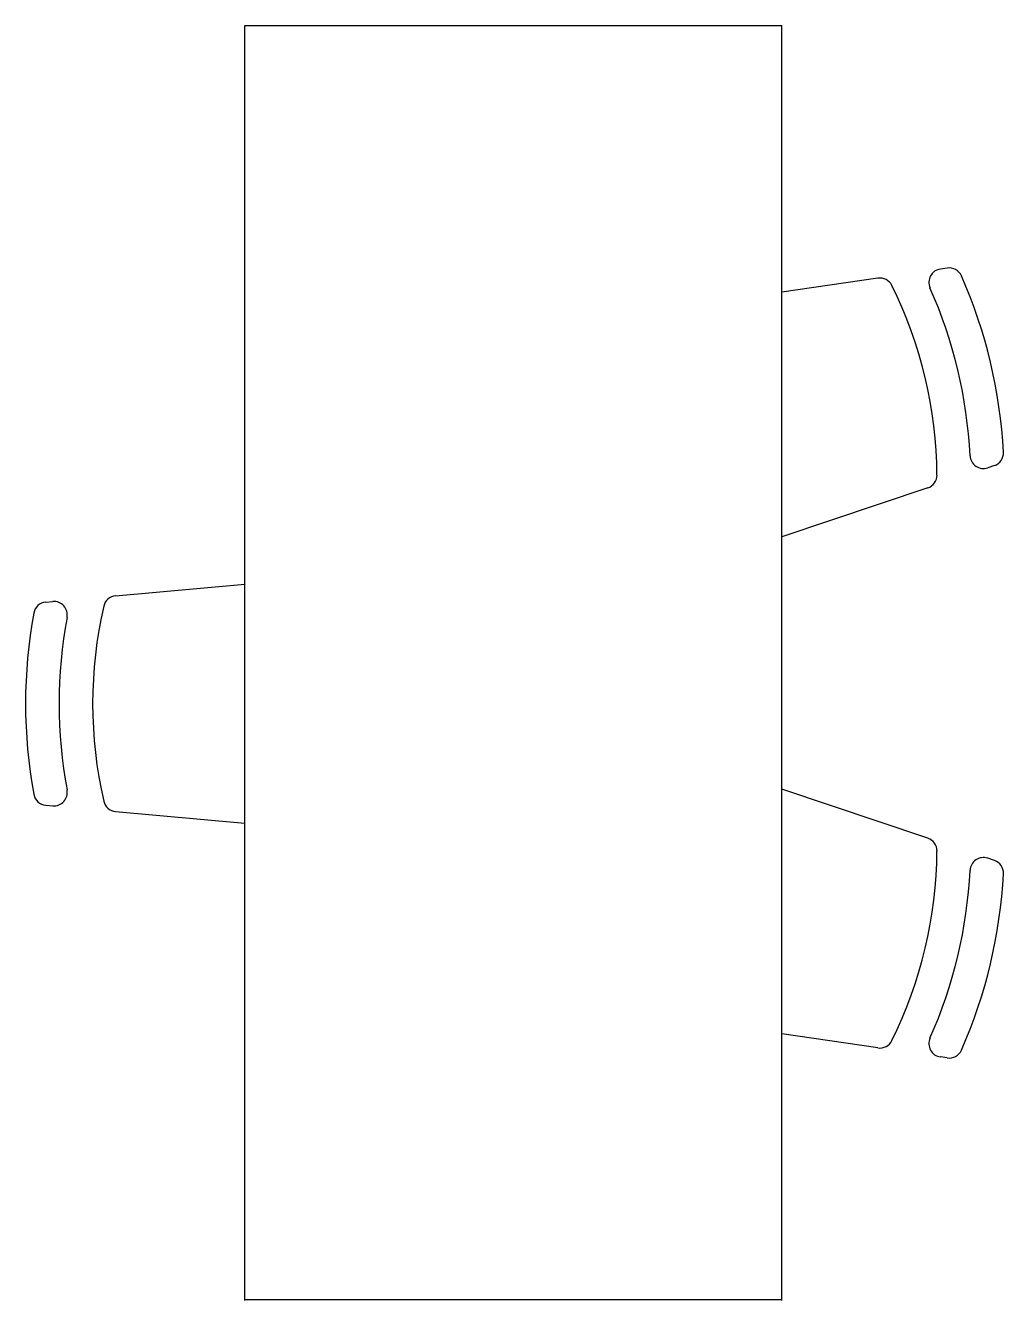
# Model space of a CAD drawing. Extents: x 147.45 to 148.9, y 99.63 to 101.53.
import ezdxf

# ---------------------------------------------------------------- set-up
doc = ezdxf.new("R2010")
doc.units = 0
doc.header["$LTSCALE"] = 0.5
doc.layers.get('0').update_dxf_attribs({"linetype": 'CONTINUOUS'})

msp = doc.modelspace()

# ---------------------------------------------------------------- linework, layer by layer
at = {"color": 0}
for p, q in [((147.7719, 101.5261), (148.5719, 101.5261)), ((147.7719, 99.6261), (147.7719, 101.5261)), ((148.5719, 99.6261), (148.5719, 101.5261)), ((148.8185, 101.1647), (148.8082, 101.1632)), ((148.7151, 101.1496), (148.5719, 101.1287)), ((148.8887, 100.8704), (148.8788, 100.8671)), ((148.7896, 100.8372), (148.5719, 100.7642)), ((147.5795, 100.6762), (147.7719, 100.6934)), ((147.4755, 100.6668), (147.4858, 100.6678)), ((148.7896, 100.3151), (148.5719, 100.3881)), ((147.4755, 100.3643), (147.4858, 100.3633)), ((147.5795, 100.3549), (147.7719, 100.3377)), ((148.8887, 100.2819), (148.8788, 100.2852)), ((148.7151, 100.0027), (148.5719, 100.0235)), ((148.8185, 99.9876), (148.8082, 99.9891)), ((147.7719, 99.6278), (148.5719, 99.6278))]:
    msp.add_line(p, q, dxfattribs=at)
for centre, radius, start, end in [((148.8111, 101.1434), 0.02, 98.2957, 204.0829), ((148.8213, 101.1449), 0.02, 23.8595, 98.2957), ((148.718, 101.1298), 0.02, 26.4312, 98.2957), ((148.1586, 100.8518), 0.6446, 0.3987, 26.4312), ((148.1586, 100.8518), 0.7446, 2.9704, 23.8595), ((148.1586, 100.8518), 0.6946, 2.747, 24.0829), ((148.8823, 100.8893), 0.02, 288.5342, 2.9704), ((148.8724, 100.886), 0.02, 182.747, 288.5342), ((148.7833, 100.8561), 0.02, 288.5342, 0.3987), ((147.4773, 100.6469), 0.02, 95.1192, 169.5555), ((147.4876, 100.6478), 0.02, 349.332, 95.1192), ((147.5813, 100.6562), 0.02, 95.1192, 166.9837), ((148.1899, 100.5156), 0.7446, 169.5555, 190.4445), ((148.1899, 100.5156), 0.6946, 169.332, 190.668), ((148.1899, 100.5156), 0.6446, 166.9837, 193.0163), ((147.4773, 100.3842), 0.02, 190.4445, 264.8808), ((147.4876, 100.3833), 0.02, 264.8808, 10.668), ((147.5813, 100.3749), 0.02, 193.0163, 264.8808), ((148.7833, 100.2961), 0.02, 359.6013, 71.4658), ((148.1586, 100.3005), 0.6446, 333.5688, 359.6013), ((148.8724, 100.2662), 0.02, 71.4658, 177.253), ((148.1586, 100.3005), 0.6946, 335.9171, 357.253), ((148.8823, 100.2629), 0.02, 357.0296, 71.4658), ((148.1586, 100.3005), 0.7446, 336.1405, 357.0296), ((148.8111, 100.0089), 0.02, 155.9171, 261.7043), ((148.718, 100.0224), 0.02, 261.7043, 333.5688), ((148.8213, 100.0074), 0.02, 261.7043, 336.1405)]:
    msp.add_arc(centre, radius, start, end, dxfattribs=at)

doc.saveas('drawing.dxf')
